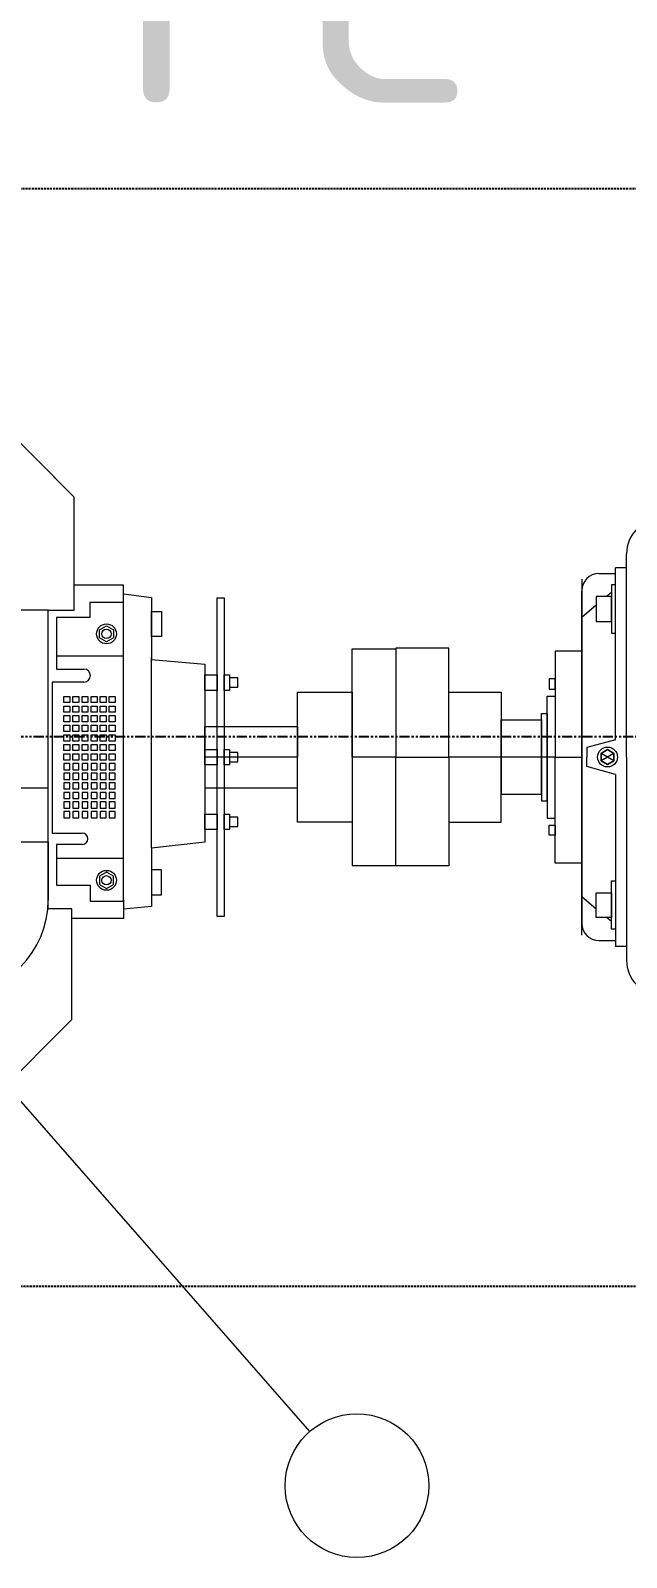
# Model space of a CAD drawing. Header units: inches. Extents: x 0 to 235202, y 0 to 361577.
# Drawn here: x 155406 to 156139, y 306103 to 307980 of the extents above; entities that cross this region are included whole.
import ezdxf

# ---------------------------------------------------------------- set-up
doc = ezdxf.new("R2010")
doc.units = ezdxf.units.IN
doc.header["$MEASUREMENT"] = 0
doc.linetypes.add('HIDDEN', pattern=[0.375, 0.25, -0.125])
doc.linetypes.add('PHANTOM2', pattern=[1.25, 0.625, -0.125, 0.125, -0.125, 0.125, -0.125])
doc.layers.add('DIM', color=251, linetype='Continuous', lineweight=0)
doc.layers.add('text', color=3, linetype='Continuous')
doc.styles.add('ISO', font='isocpeur.ttf')

# ---------------------------------------------------------------- blocks, each defined once
blk = doc.blocks.new('rev 2')
at = {"layer": 'text', "style": 'ISO'}
blk.add_text('FC', height=307.62, dxfattribs=at).set_placement((104866.4, 230433.2))

msp = doc.modelspace()

# ---------------------------------------------------------------- linework, layer by layer
at = {"color": 8, "linetype": 'PHANTOM2', "ltscale": 20}
msp.add_line((159522.4, 307111.6), (153063.6, 307111.6), dxfattribs=at)
at = {"layer": 'DIM', "color": 8, "linetype": 'HIDDEN', "lineweight": 25, "ltscale": 10}
for p, q in [((154447.6, 307785.5), (157447.6, 307785.5)), ((157447.6, 306435.9), (154447.6, 306435.9))]:
    msp.add_line(p, q, dxfattribs=at)
at = {"layer": 'DIM', "color": 8, "linetype": 'Continuous'}
for p, q in [((155457, 307409), (155365.8, 307500.2)), ((155459.8, 307406.1), (155365.8, 307500.2)), ((155459.8, 307267.1), (155459.8, 307406.1)), ((156139.1, 307330.7), (156139.1, 307336.5)), ((156139.1, 307319.2), (156125.5, 307319.2)), ((156125.5, 307107.9), (156125.5, 307319.2)), ((156139.1, 307319.2), (156139.1, 307330.7)), ((156139.1, 307086.6), (156139.1, 307319.2)), ((155520.4, 307297.9), (155459.8, 307297.9)), ((155520.4, 307276.4), (155520.4, 307297.9)), ((156084.1, 307305.3), (156084.1, 306882.1)), ((156105.2, 307312.1), (156125.5, 307312.1)), ((156125.5, 307298.2), (156120.5, 307298.2)), ((156120.5, 307298.2), (156120.5, 307238.7)), ((156125.5, 307238.7), (156125.5, 307298.2)), ((155520.4, 307276.4), (155479.3, 307276.4)), ((155479.3, 307276.4), (155479.3, 307258)), ((155520.4, 307287.1), (155554.9, 307282.7)), ((155520.4, 306911), (155520.4, 307276.4)), ((155554.9, 307282.7), (155554.9, 307206.7)), ((155635.9, 306890.6), (155635.9, 307282.5)), ((155635.9, 307282.5), (155644.3, 307282.5)), ((155644.3, 307282.5), (155644.3, 306890.6)), ((156084.1, 306867.8), (156084.1, 307291)), ((156120.5, 307283.8), (156102, 307283.8)), ((156102, 307283.8), (156102, 307253.2)), ((156120.5, 307288.8), (156114.4, 307283.8)), ((156120.5, 307253.2), (156120.5, 307283.8)), ((155427.9, 307267.1), (155373.4, 307267.1)), ((155427.9, 306900.2), (155427.9, 307267.1)), ((155427.9, 307267.1), (155459.8, 307267.1)), ((155479.3, 307258), (155438.2, 307258)), ((155438.2, 307258), (155438.2, 307194.8)), ((155554.9, 307265.7), (155567.1, 307265.7)), ((155554.9, 307234.9), (155554.9, 307265.7)), ((155567.1, 307265.7), (155567.1, 307234.9)), ((156102, 307273.3), (156084.1, 307258.2)), ((155491, 307243), (155499.6, 307247.9)), ((155491, 307233), (155491, 307243)), ((155499.6, 307247.9), (155508.2, 307243)), ((155508.2, 307243), (155508.2, 307233)), ((156102, 307253.2), (156120.5, 307253.2)), ((156120.5, 307238.7), (156125.5, 307238.7)), ((155499.6, 307228.1), (155491, 307233)), ((155508.2, 307233), (155499.6, 307228.1)), ((155567.1, 307234.9), (155554.9, 307234.9)), ((155801.7, 307219.8), (155855.4, 307219.8)), ((155801.7, 307086.6), (155801.7, 307219.8)), ((155920.6, 307220.4), (155855.4, 307220.4)), ((155855.4, 307220.4), (155855.4, 307086.6)), ((155855.4, 307219.8), (155855.4, 307086.6)), ((155920.6, 307086.6), (155920.6, 307220.4)), ((155438.2, 307210.9), (155520.4, 307210.9)), ((155554.9, 306974.6), (155554.9, 307209.2)), ((155554.9, 307206.7), (155620.5, 307200.8)), ((155620.5, 307200.8), (155620.5, 306982)), ((156084.1, 307216.9), (156051.2, 307216.9)), ((156051.2, 307216.9), (156051.2, 307086.6)), ((156084.1, 307086.6), (156084.1, 307216.9)), ((155438.2, 307194.8), (155471.8, 307194.8)), ((155620.5, 307168.6), (155620.5, 307187.5)), ((155620.5, 307187.5), (155635.9, 307187.5)), ((155635.9, 307187.5), (155635.9, 307168.6)), ((155644.3, 307168.6), (155644.3, 307187.5)), ((155644.3, 307187.5), (155650.7, 307187.5)), ((155650.7, 307187.5), (155650.7, 307168.6)), ((155661.3, 307183.8), (155650.7, 307183.8)), ((155650.7, 307183.8), (155650.7, 307172.4)), ((155661.3, 307172.4), (155661.3, 307183.8)), ((156051.2, 307182.7), (156043.9, 307182.7)), ((156043.9, 307182.7), (156043.9, 307170.1)), ((156051.2, 307170.1), (156051.2, 307182.7)), ((155471.8, 307178.6), (155432.7, 307178.6)), ((155432.7, 307178.6), (155432.7, 306993)), ((155635.9, 307168.6), (155620.5, 307168.6)), ((155650.7, 307168.6), (155644.3, 307168.6)), ((155650.7, 307172.4), (155661.3, 307172.4)), ((155734.6, 307166.5), (155801.7, 307166.5)), ((155734.6, 307006.6), (155734.6, 307166.5)), ((155801.7, 307166.5), (155801.7, 307006.6)), ((155920.6, 307086.6), (155920.6, 307166.5)), ((155920.6, 307166.5), (155984.8, 307166.5)), ((155984.8, 307166.5), (155984.8, 307086.6)), ((156043.9, 307170.1), (156051.2, 307170.1)), ((155447.2, 307153.5), (155447.2, 307161.1)), ((155447.2, 307161.1), (155454.5, 307161.1)), ((155454.5, 307153.5), (155447.2, 307153.5)), ((155447.2, 307141.7), (155447.2, 307149.3)), ((155447.2, 307149.3), (155454.5, 307149.3)), ((155454.5, 307161.1), (155454.5, 307153.5)), ((155454.5, 307149.3), (155454.5, 307141.7)), ((155458.3, 307153.5), (155458.3, 307161.1)), ((155458.3, 307161.1), (155465.7, 307161.1)), ((155465.7, 307153.5), (155458.3, 307153.5)), ((155458.3, 307141.7), (155458.3, 307149.3)), ((155458.3, 307149.3), (155465.7, 307149.3)), ((155465.7, 307161.1), (155465.7, 307153.5)), ((155465.7, 307149.3), (155465.7, 307141.7)), ((155469.5, 307153.5), (155469.5, 307161.1)), ((155469.5, 307161.1), (155476.8, 307161.1)), ((155476.8, 307153.5), (155469.5, 307153.5)), ((155469.5, 307141.7), (155469.5, 307149.3)), ((155469.5, 307149.3), (155476.8, 307149.3)), ((155476.8, 307161.1), (155476.8, 307153.5)), ((155476.8, 307149.3), (155476.8, 307141.7)), ((155480.6, 307153.5), (155480.6, 307161.1)), ((155480.6, 307161.1), (155488, 307161.1)), ((155488, 307153.5), (155480.6, 307153.5)), ((155480.6, 307141.7), (155480.6, 307149.3)), ((155480.6, 307149.3), (155488, 307149.3)), ((155488, 307161.1), (155488, 307153.5)), ((155488, 307149.3), (155488, 307141.7)), ((155491.8, 307153.5), (155491.8, 307161.1)), ((155491.8, 307161.1), (155499.1, 307161.1)), ((155499.1, 307153.5), (155491.8, 307153.5)), ((155491.8, 307141.7), (155491.8, 307149.3)), ((155491.8, 307149.3), (155499.1, 307149.3)), ((155499.1, 307161.1), (155499.1, 307153.5)), ((155499.1, 307149.3), (155499.1, 307141.7)), ((155502.9, 307153.5), (155502.9, 307161.1)), ((155502.9, 307161.1), (155510.3, 307161.1)), ((155510.3, 307153.5), (155502.9, 307153.5)), ((155502.9, 307141.7), (155502.9, 307149.3)), ((155502.9, 307149.3), (155510.3, 307149.3)), ((155510.3, 307161.1), (155510.3, 307153.5)), ((155510.3, 307149.3), (155510.3, 307141.7)), ((156041.7, 307086.6), (156041.7, 307161.6)), ((156041.7, 307161.6), (156051.2, 307161.6)), ((156051.2, 307161.6), (156051.2, 307086.6)), ((155454.5, 307141.7), (155447.2, 307141.7)), ((155447.2, 307129.9), (155447.2, 307137.5)), ((155447.2, 307137.5), (155454.5, 307137.5)), ((155454.5, 307129.9), (155447.2, 307129.9)), ((155447.2, 307118.1), (155447.2, 307125.7)), ((155447.2, 307125.7), (155454.5, 307125.7)), ((155454.5, 307137.5), (155454.5, 307129.9)), ((155454.5, 307125.7), (155454.5, 307118.1)), ((155465.7, 307141.7), (155458.3, 307141.7)), ((155458.3, 307129.9), (155458.3, 307137.5)), ((155458.3, 307137.5), (155465.7, 307137.5)), ((155465.7, 307129.9), (155458.3, 307129.9)), ((155458.3, 307118.1), (155458.3, 307125.7)), ((155458.3, 307125.7), (155465.7, 307125.7)), ((155465.7, 307137.5), (155465.7, 307129.9)), ((155465.7, 307125.7), (155465.7, 307118.1)), ((155476.8, 307141.7), (155469.5, 307141.7)), ((155469.5, 307129.9), (155469.5, 307137.5)), ((155469.5, 307137.5), (155476.8, 307137.5)), ((155476.8, 307129.9), (155469.5, 307129.9)), ((155469.5, 307118.1), (155469.5, 307125.7)), ((155469.5, 307125.7), (155476.8, 307125.7)), ((155476.8, 307137.5), (155476.8, 307129.9)), ((155476.8, 307125.7), (155476.8, 307118.1)), ((155488, 307141.7), (155480.6, 307141.7)), ((155480.6, 307129.9), (155480.6, 307137.5)), ((155480.6, 307137.5), (155488, 307137.5)), ((155488, 307129.9), (155480.6, 307129.9)), ((155480.6, 307118.1), (155480.6, 307125.7)), ((155480.6, 307125.7), (155488, 307125.7)), ((155488, 307137.5), (155488, 307129.9)), ((155488, 307125.7), (155488, 307118.1)), ((155499.1, 307141.7), (155491.8, 307141.7)), ((155491.8, 307129.9), (155491.8, 307137.5)), ((155491.8, 307137.5), (155499.1, 307137.5)), ((155499.1, 307129.9), (155491.8, 307129.9)), ((155491.8, 307118.1), (155491.8, 307125.7)), ((155491.8, 307125.7), (155499.1, 307125.7)), ((155499.1, 307137.5), (155499.1, 307129.9)), ((155499.1, 307125.7), (155499.1, 307118.1)), ((155510.3, 307141.7), (155502.9, 307141.7)), ((155502.9, 307129.9), (155502.9, 307137.5)), ((155502.9, 307137.5), (155510.3, 307137.5)), ((155510.3, 307129.9), (155502.9, 307129.9)), ((155502.9, 307118.1), (155502.9, 307125.7)), ((155502.9, 307125.7), (155510.3, 307125.7)), ((155510.3, 307137.5), (155510.3, 307129.9)), ((155510.3, 307125.7), (155510.3, 307118.1)), ((155984.8, 307086.6), (155984.8, 307132.2)), ((155984.8, 307132.2), (156034.7, 307132.2)), ((156034.7, 307086.6), (156034.7, 307140.3)), ((156034.7, 307140.3), (156041.7, 307140.3)), ((156034.7, 307132.2), (156034.7, 307086.6)), ((156041.7, 307140.3), (156041.7, 307086.6)), ((155454.5, 307118.1), (155447.2, 307118.1)), ((155447.2, 307106.3), (155447.2, 307113.9)), ((155447.2, 307113.9), (155454.5, 307113.9)), ((155454.5, 307113.9), (155454.5, 307106.3)), ((155465.7, 307118.1), (155458.3, 307118.1)), ((155458.3, 307106.3), (155458.3, 307113.9)), ((155458.3, 307113.9), (155465.7, 307113.9)), ((155465.7, 307113.9), (155465.7, 307106.3)), ((155476.8, 307118.1), (155469.5, 307118.1)), ((155469.5, 307106.3), (155469.5, 307113.9)), ((155469.5, 307113.9), (155476.8, 307113.9)), ((155476.8, 307113.9), (155476.8, 307106.3)), ((155488, 307118.1), (155480.6, 307118.1)), ((155480.6, 307106.3), (155480.6, 307113.9)), ((155480.6, 307113.9), (155488, 307113.9)), ((155488, 307113.9), (155488, 307106.3)), ((155499.1, 307118.1), (155491.8, 307118.1)), ((155491.8, 307106.3), (155491.8, 307113.9)), ((155491.8, 307113.9), (155499.1, 307113.9)), ((155499.1, 307113.9), (155499.1, 307106.3)), ((155510.3, 307118.1), (155502.9, 307118.1)), ((155502.9, 307106.3), (155502.9, 307113.9)), ((155502.9, 307113.9), (155510.3, 307113.9)), ((155510.3, 307113.9), (155510.3, 307106.3)), ((155620.5, 307124.2), (155734.6, 307124.2)), ((155620.5, 307086.6), (155620.5, 307124.2)), ((155734.6, 307124.2), (155734.6, 307086.6)), ((156125.5, 307107.9), (156090.5, 307098.2)), ((155018.9, 307091.4), (155749.4, 306257.5)), ((155454.5, 307106.3), (155447.2, 307106.3)), ((155447.2, 307094.5), (155447.2, 307102.1)), ((155447.2, 307102.1), (155454.5, 307102.1)), ((155454.5, 307094.5), (155447.2, 307094.5)), ((155447.2, 307082.8), (155447.2, 307090.4)), ((155447.2, 307090.4), (155454.5, 307090.4)), ((155454.5, 307102.1), (155454.5, 307094.5)), ((155454.5, 307090.4), (155454.5, 307082.8)), ((155465.7, 307106.3), (155458.3, 307106.3)), ((155458.3, 307094.5), (155458.3, 307102.1)), ((155458.3, 307102.1), (155465.7, 307102.1)), ((155465.7, 307094.5), (155458.3, 307094.5)), ((155458.3, 307082.8), (155458.3, 307090.4)), ((155458.3, 307090.4), (155465.7, 307090.4)), ((155465.7, 307102.1), (155465.7, 307094.5)), ((155465.7, 307090.4), (155465.7, 307082.8)), ((155476.8, 307106.3), (155469.5, 307106.3)), ((155469.5, 307094.5), (155469.5, 307102.1)), ((155469.5, 307102.1), (155476.8, 307102.1)), ((155476.8, 307094.5), (155469.5, 307094.5)), ((155469.5, 307082.8), (155469.5, 307090.4)), ((155469.5, 307090.4), (155476.8, 307090.4)), ((155476.8, 307102.1), (155476.8, 307094.5)), ((155476.8, 307090.4), (155476.8, 307082.8)), ((155488, 307106.3), (155480.6, 307106.3)), ((155480.6, 307094.5), (155480.6, 307102.1)), ((155480.6, 307102.1), (155488, 307102.1)), ((155488, 307094.5), (155480.6, 307094.5)), ((155480.6, 307082.8), (155480.6, 307090.4)), ((155480.6, 307090.4), (155488, 307090.4)), ((155488, 307102.1), (155488, 307094.5)), ((155488, 307090.4), (155488, 307082.8)), ((155499.1, 307106.3), (155491.8, 307106.3)), ((155491.8, 307094.5), (155491.8, 307102.1)), ((155491.8, 307102.1), (155499.1, 307102.1)), ((155499.1, 307094.5), (155491.8, 307094.5)), ((155491.8, 307082.8), (155491.8, 307090.4)), ((155491.8, 307090.4), (155499.1, 307090.4)), ((155499.1, 307102.1), (155499.1, 307094.5)), ((155499.1, 307090.4), (155499.1, 307082.8)), ((155510.3, 307106.3), (155502.9, 307106.3)), ((155502.9, 307094.5), (155502.9, 307102.1)), ((155502.9, 307102.1), (155510.3, 307102.1)), ((155510.3, 307094.5), (155502.9, 307094.5)), ((155502.9, 307082.8), (155502.9, 307090.4)), ((155502.9, 307090.4), (155510.3, 307090.4)), ((155510.3, 307102.1), (155510.3, 307094.5)), ((155510.3, 307090.4), (155510.3, 307082.8)), ((155620.5, 307077.1), (155620.5, 307096)), ((155620.5, 307096), (155635.9, 307096)), ((155635.9, 307096), (155635.9, 307077.1)), ((155644.3, 307077.1), (155644.3, 307096)), ((155644.3, 307096), (155650.7, 307096)), ((155650.7, 307096), (155650.7, 307077.1)), ((155661.3, 307092.2), (155650.7, 307092.2)), ((155650.7, 307092.2), (155650.7, 307080.9)), ((155661.3, 307080.9), (155661.3, 307092.2)), ((156090.5, 307098.2), (156090.5, 307086.6)), ((156115.8, 307095.7), (156107.9, 307091.1)), ((156107.9, 307091.1), (156115.8, 307095.7)), ((156123.7, 307082), (156107.9, 307091.1)), ((156123.7, 307091.1), (156107.9, 307082)), ((156107.9, 307091.1), (156107.9, 307082)), ((156107.9, 307082), (156107.9, 307091.1)), ((156123.7, 307091.1), (156115.8, 307095.7)), ((156115.8, 307095.7), (156123.7, 307091.1)), ((156123.7, 307082), (156123.7, 307091.1)), ((156123.7, 307091.1), (156123.7, 307082)), ((155454.5, 307082.8), (155447.2, 307082.8)), ((155454.5, 307078.6), (155447.2, 307078.6)), ((155447.2, 307078.6), (155447.2, 307071)), ((155447.2, 307071), (155454.5, 307071)), ((155454.5, 307071), (155454.5, 307078.6)), ((155465.7, 307082.8), (155458.3, 307082.8)), ((155465.7, 307078.6), (155458.3, 307078.6)), ((155458.3, 307078.6), (155458.3, 307071)), ((155458.3, 307071), (155465.7, 307071)), ((155465.7, 307071), (155465.7, 307078.6)), ((155476.8, 307082.8), (155469.5, 307082.8)), ((155476.8, 307078.6), (155469.5, 307078.6)), ((155469.5, 307078.6), (155469.5, 307071)), ((155469.5, 307071), (155476.8, 307071)), ((155476.8, 307071), (155476.8, 307078.6)), ((155488, 307082.8), (155480.6, 307082.8)), ((155488, 307078.6), (155480.6, 307078.6)), ((155480.6, 307078.6), (155480.6, 307071)), ((155480.6, 307071), (155488, 307071)), ((155488, 307071), (155488, 307078.6)), ((155499.1, 307082.8), (155491.8, 307082.8)), ((155499.1, 307078.6), (155491.8, 307078.6)), ((155491.8, 307078.6), (155491.8, 307071)), ((155491.8, 307071), (155499.1, 307071)), ((155499.1, 307071), (155499.1, 307078.6)), ((155510.3, 307082.8), (155502.9, 307082.8)), ((155510.3, 307078.6), (155502.9, 307078.6)), ((155502.9, 307078.6), (155502.9, 307071)), ((155502.9, 307071), (155510.3, 307071)), ((155510.3, 307071), (155510.3, 307078.6)), ((155734.6, 307086.6), (155620.5, 307086.6)), ((155734.6, 307086.6), (155620.5, 307086.6)), ((155620.5, 307086.6), (155620.5, 307048.9)), ((155635.9, 307077.1), (155620.5, 307077.1)), ((155650.7, 307077.1), (155644.3, 307077.1)), ((155650.7, 307080.9), (155661.3, 307080.9)), ((155734.6, 307048.9), (155734.6, 307086.6)), ((155855.4, 307086.6), (155801.7, 307086.6)), ((155855.4, 307086.6), (155801.7, 307086.6)), ((155801.7, 307086.6), (155801.7, 306953.3)), ((155855.4, 307086.6), (155920.6, 307086.6)), ((155855.4, 307086.6), (155920.6, 307086.6)), ((155855.4, 306952.7), (155855.4, 307086.6)), ((155855.4, 306953.3), (155855.4, 307086.6)), ((155984.8, 307086.6), (155920.6, 307086.6)), ((155984.8, 307086.6), (155920.6, 307086.6)), ((155920.6, 307086.6), (155920.6, 307006.6)), ((155920.6, 307086.6), (155920.6, 306952.7)), ((156034.7, 307086.6), (155984.8, 307086.6)), ((155984.8, 307006.6), (155984.8, 307086.6)), ((156034.7, 307086.6), (155984.8, 307086.6)), ((155984.8, 307086.6), (155984.8, 307040.9)), ((156041.7, 307086.6), (156034.7, 307086.6)), ((156034.7, 307040.9), (156034.7, 307086.6)), ((156041.7, 307086.6), (156034.7, 307086.6)), ((156034.7, 307086.6), (156034.7, 307032.8)), ((156051.2, 307086.6), (156041.7, 307086.6)), ((156041.7, 307032.8), (156041.7, 307086.6)), ((156051.2, 307086.6), (156041.7, 307086.6)), ((156041.7, 307086.6), (156041.7, 307011.5)), ((156051.2, 307086.6), (156084.1, 307086.6)), ((156051.2, 307011.5), (156051.2, 307086.6)), ((156051.2, 307086.6), (156084.1, 307086.6)), ((156051.2, 306956.2), (156051.2, 307086.6)), ((156084.1, 307086.6), (156084.1, 306956.2)), ((156090.5, 307074.9), (156090.5, 307086.6)), ((156125.5, 307065.2), (156090.5, 307074.9)), ((156107.9, 307082), (156115.8, 307077.4)), ((156115.8, 307077.4), (156107.9, 307082)), ((156115.8, 307077.4), (156123.7, 307082)), ((156123.7, 307082), (156115.8, 307077.4)), ((156139.1, 307086.6), (156139.1, 306853.9)), ((155454.5, 307066.8), (155447.2, 307066.8)), ((155447.2, 307066.8), (155447.2, 307059.2)), ((155447.2, 307059.2), (155454.5, 307059.2)), ((155454.5, 307055), (155447.2, 307055)), ((155447.2, 307055), (155447.2, 307047.4)), ((155454.5, 307059.2), (155454.5, 307066.8)), ((155454.5, 307047.4), (155454.5, 307055)), ((155465.7, 307066.8), (155458.3, 307066.8)), ((155458.3, 307066.8), (155458.3, 307059.2)), ((155458.3, 307059.2), (155465.7, 307059.2)), ((155465.7, 307055), (155458.3, 307055)), ((155458.3, 307055), (155458.3, 307047.4)), ((155465.7, 307059.2), (155465.7, 307066.8)), ((155465.7, 307047.4), (155465.7, 307055)), ((155476.8, 307066.8), (155469.5, 307066.8)), ((155469.5, 307066.8), (155469.5, 307059.2)), ((155469.5, 307059.2), (155476.8, 307059.2)), ((155476.8, 307055), (155469.5, 307055)), ((155469.5, 307055), (155469.5, 307047.4)), ((155476.8, 307059.2), (155476.8, 307066.8)), ((155476.8, 307047.4), (155476.8, 307055)), ((155488, 307066.8), (155480.6, 307066.8)), ((155480.6, 307066.8), (155480.6, 307059.2)), ((155480.6, 307059.2), (155488, 307059.2)), ((155488, 307055), (155480.6, 307055)), ((155480.6, 307055), (155480.6, 307047.4)), ((155488, 307059.2), (155488, 307066.8)), ((155488, 307047.4), (155488, 307055)), ((155499.1, 307066.8), (155491.8, 307066.8)), ((155491.8, 307066.8), (155491.8, 307059.2)), ((155491.8, 307059.2), (155499.1, 307059.2)), ((155499.1, 307055), (155491.8, 307055)), ((155491.8, 307055), (155491.8, 307047.4)), ((155499.1, 307059.2), (155499.1, 307066.8)), ((155499.1, 307047.4), (155499.1, 307055)), ((155510.3, 307066.8), (155502.9, 307066.8)), ((155502.9, 307066.8), (155502.9, 307059.2)), ((155502.9, 307059.2), (155510.3, 307059.2)), ((155510.3, 307055), (155502.9, 307055)), ((155502.9, 307055), (155502.9, 307047.4)), ((155510.3, 307059.2), (155510.3, 307066.8)), ((155510.3, 307047.4), (155510.3, 307055)), ((156125.5, 307065.2), (156125.5, 306853.9)), ((155427.9, 307048.5), (155174.6, 307048.5)), ((155427.9, 306982.3), (155427.9, 307048.5)), ((155447.2, 307047.4), (155454.5, 307047.4)), ((155454.5, 307043.2), (155447.2, 307043.2)), ((155447.2, 307043.2), (155447.2, 307035.6)), ((155447.2, 307035.6), (155454.5, 307035.6)), ((155454.5, 307035.6), (155454.5, 307043.2)), ((155458.3, 307047.4), (155465.7, 307047.4)), ((155465.7, 307043.2), (155458.3, 307043.2)), ((155458.3, 307043.2), (155458.3, 307035.6)), ((155458.3, 307035.6), (155465.7, 307035.6)), ((155465.7, 307035.6), (155465.7, 307043.2)), ((155469.5, 307047.4), (155476.8, 307047.4)), ((155476.8, 307043.2), (155469.5, 307043.2)), ((155469.5, 307043.2), (155469.5, 307035.6)), ((155469.5, 307035.6), (155476.8, 307035.6)), ((155476.8, 307035.6), (155476.8, 307043.2)), ((155480.6, 307047.4), (155488, 307047.4)), ((155488, 307043.2), (155480.6, 307043.2)), ((155480.6, 307043.2), (155480.6, 307035.6)), ((155480.6, 307035.6), (155488, 307035.6)), ((155488, 307035.6), (155488, 307043.2)), ((155491.8, 307047.4), (155499.1, 307047.4)), ((155499.1, 307043.2), (155491.8, 307043.2)), ((155491.8, 307043.2), (155491.8, 307035.6)), ((155491.8, 307035.6), (155499.1, 307035.6)), ((155499.1, 307035.6), (155499.1, 307043.2)), ((155502.9, 307047.4), (155510.3, 307047.4)), ((155510.3, 307043.2), (155502.9, 307043.2)), ((155502.9, 307043.2), (155502.9, 307035.6)), ((155502.9, 307035.6), (155510.3, 307035.6)), ((155510.3, 307035.6), (155510.3, 307043.2)), ((155620.5, 307048.9), (155734.6, 307048.9)), ((155984.8, 307040.9), (156034.7, 307040.9)), ((156034.7, 307032.8), (156041.7, 307032.8)), ((155454.5, 307031.4), (155447.2, 307031.4)), ((155447.2, 307031.4), (155447.2, 307023.8)), ((155447.2, 307023.8), (155454.5, 307023.8)), ((155454.5, 307019.6), (155447.2, 307019.6)), ((155447.2, 307019.6), (155447.2, 307012)), ((155454.5, 307023.8), (155454.5, 307031.4)), ((155454.5, 307012), (155454.5, 307019.6)), ((155465.7, 307031.4), (155458.3, 307031.4)), ((155458.3, 307031.4), (155458.3, 307023.8)), ((155458.3, 307023.8), (155465.7, 307023.8)), ((155465.7, 307019.6), (155458.3, 307019.6)), ((155458.3, 307019.6), (155458.3, 307012)), ((155465.7, 307023.8), (155465.7, 307031.4)), ((155465.7, 307012), (155465.7, 307019.6)), ((155476.8, 307031.4), (155469.5, 307031.4)), ((155469.5, 307031.4), (155469.5, 307023.8)), ((155469.5, 307023.8), (155476.8, 307023.8)), ((155476.8, 307019.6), (155469.5, 307019.6)), ((155469.5, 307019.6), (155469.5, 307012)), ((155476.8, 307023.8), (155476.8, 307031.4)), ((155476.8, 307012), (155476.8, 307019.6)), ((155488, 307031.4), (155480.6, 307031.4)), ((155480.6, 307031.4), (155480.6, 307023.8)), ((155480.6, 307023.8), (155488, 307023.8)), ((155488, 307019.6), (155480.6, 307019.6)), ((155480.6, 307019.6), (155480.6, 307012)), ((155488, 307023.8), (155488, 307031.4)), ((155488, 307012), (155488, 307019.6)), ((155499.1, 307031.4), (155491.8, 307031.4)), ((155491.8, 307031.4), (155491.8, 307023.8)), ((155491.8, 307023.8), (155499.1, 307023.8)), ((155499.1, 307019.6), (155491.8, 307019.6)), ((155491.8, 307019.6), (155491.8, 307012)), ((155499.1, 307023.8), (155499.1, 307031.4)), ((155499.1, 307012), (155499.1, 307019.6)), ((155510.3, 307031.4), (155502.9, 307031.4)), ((155502.9, 307031.4), (155502.9, 307023.8)), ((155502.9, 307023.8), (155510.3, 307023.8)), ((155510.3, 307019.6), (155502.9, 307019.6)), ((155502.9, 307019.6), (155502.9, 307012)), ((155510.3, 307023.8), (155510.3, 307031.4)), ((155510.3, 307012), (155510.3, 307019.6)), ((155620.5, 306997.4), (155620.5, 307016.3)), ((155620.5, 307016.3), (155635.9, 307016.3)), ((155635.9, 307016.3), (155635.9, 306997.4)), ((155644.3, 306997.4), (155644.3, 307016.3)), ((155644.3, 307016.3), (155650.7, 307016.3)), ((155650.7, 307016.3), (155650.7, 306997.4)), ((155447.2, 307012), (155454.5, 307012)), ((155458.3, 307012), (155465.7, 307012)), ((155469.5, 307012), (155476.8, 307012)), ((155480.6, 307012), (155488, 307012)), ((155491.8, 307012), (155499.1, 307012)), ((155502.9, 307012), (155510.3, 307012)), ((155635.9, 306997.4), (155620.5, 306997.4)), ((155650.7, 306997.4), (155644.3, 306997.4)), ((155661.3, 307012.6), (155650.7, 307012.6)), ((155650.7, 307012.6), (155650.7, 307001.2)), ((155650.7, 307001.2), (155661.3, 307001.2)), ((155661.3, 307001.2), (155661.3, 307012.6)), ((155801.7, 307006.6), (155734.6, 307006.6)), ((155920.6, 307006.6), (155984.8, 307006.6)), ((156041.7, 307011.5), (156051.2, 307011.5)), ((156043.9, 306990.4), (156043.9, 307003)), ((156043.9, 307003), (156051.2, 307003)), ((156051.2, 307003), (156051.2, 306990.4)), ((155174.6, 306982.3), (155427.9, 306982.3)), ((155427.9, 306982.3), (155427.9, 306910.5)), ((155432.7, 306993), (155469.9, 306993)), ((155469.9, 306979.2), (155438.2, 306979.2)), ((155438.2, 306979.2), (155438.2, 306929.3)), ((155620.5, 306982), (155554.9, 306974.6)), ((156051.2, 306990.4), (156043.9, 306990.4)), ((155438.2, 306962.2), (155520.4, 306962.2)), ((155554.9, 306974.6), (155554.9, 306902.9)), ((155499.6, 306945), (155491, 306940.1)), ((155491, 306940.1), (155491, 306930.1)), ((155508.2, 306940.1), (155499.6, 306945)), ((155508.2, 306930.1), (155508.2, 306940.1)), ((155567.1, 306947.9), (155554.9, 306947.9)), ((155554.9, 306947.9), (155554.9, 306917.2)), ((155567.1, 306917.2), (155567.1, 306947.9)), ((155801.7, 306953.3), (155855.4, 306953.3)), ((155920.6, 306952.7), (155855.4, 306952.7)), ((156084.1, 306956.2), (156051.2, 306956.2)), ((155438.2, 306929.3), (155479.7, 306929.3)), ((155479.7, 306929.3), (155479.7, 306909.6)), ((155491, 306930.1), (155499.6, 306925.2)), ((155499.6, 306925.2), (155508.2, 306930.1)), ((156102, 306889.3), (156102, 306919.9)), ((156102, 306919.9), (156120.5, 306919.9)), ((156120.5, 306934.4), (156125.5, 306934.4)), ((156120.5, 306874.9), (156120.5, 306934.4)), ((156120.5, 306919.9), (156120.5, 306889.3)), ((156125.5, 306934.4), (156125.5, 306874.9)), ((155479.7, 306909.6), (155520.4, 306909.6)), ((155520.4, 306911), (155520.4, 306888)), ((155520.4, 306909.6), (155520.4, 306911)), ((155554.9, 306902.9), (155520.4, 306899.5)), ((155554.9, 306917.2), (155567.1, 306917.2)), ((156102, 306899.8), (156084.1, 306914.9)), ((155457, 306900.2), (155427.9, 306900.2)), ((155457, 306764.1), (155457, 306900.2)), ((155520.4, 306888), (155457, 306888)), ((155644.3, 306890.6), (155635.9, 306890.6)), ((156120.5, 306889.3), (156102, 306889.3)), ((156120.5, 306884.3), (156114.4, 306889.3)), ((156125.5, 306874.9), (156120.5, 306874.9)), ((156105.2, 306861), (156125.5, 306861)), ((156139.1, 306853.9), (156125.5, 306853.9)), ((156139.1, 306853.9), (156139.1, 306842.4)), ((156139.1, 306842.4), (156139.1, 306836.7)), ((155457, 306764.1), (155365.8, 306672.9))]:
    msp.add_line(p, q, dxfattribs=at)
for centre, radius in [((155499.6, 307238), 12.2), ((155499.6, 307238), 5.74), ((156115.8, 307086.6), 12.2), ((156115.8, 307086.6), 12.2), ((155499.6, 306935.1), 12.2), ((155499.6, 306935.1), 5.74), ((155807.6, 306191), 88.3)]:
    msp.add_circle(centre, radius, dxfattribs=at)
for centre, radius, start, end in [((156181, 307336.5), 41.9, 90, 180), ((156105.2, 307291), 21.1, 90, 180), ((155471.8, 307186.7), 8.06, 270, 90), ((155469.9, 306986.1), 6.9, 270, 90), ((155312.9, 306910.5), 115, 270, 0), ((156105.2, 306882.1), 21.1, 180, 270), ((156181, 306836.7), 41.9, 180, 270)]:
    msp.add_arc(centre, radius, start, end, dxfattribs=at)

# ---------------------------------------------------------------- block references
at = {"color": 1}
msp.add_blockref('rev 2', (50645.2, 77457.3), dxfattribs=at)

doc.saveas('drawing.dxf')
